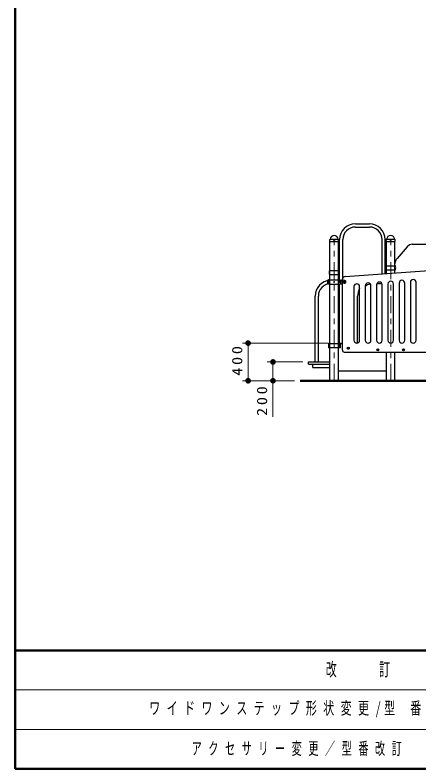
# Model space of a CAD drawing. Units: millimetres on the paper, scale 1:60. Extents: x -385 to 0, y -594 to 267.
# Drawn here: x -385 to -313.5, y -297 to -163.5 of the extents above; entities that cross this region are included whole.
import ezdxf

# ---------------------------------------------------------------- set-up
doc = ezdxf.new("R2010")
doc.units = ezdxf.units.MM
doc.linetypes.add('USER1', pattern=[4.5, 2.5, -2])
doc.linetypes.add('USER2', pattern=[6, 3, -1, 1, -1])
doc.layers.add('LY_1', color=7, linetype='Continuous', lineweight=25)
doc.styles.add('ＭＳ ゴシック', font='')
doc.styles.get('ＭＳ ゴシック').set_extended_font_data('MS Gothic')

# ---------------------------------------------------------------- blocks, each defined once
blk = doc.blocks.new('filled_dot')
at = {"color": 0, "linetype": 'Continuous', "lineweight": -2, "const_width": 1.25}
blk.add_lwpolyline([(-0.625, 0, 1), (0.625, 0, 1)], format="xyb", close=True, dxfattribs=at)

msp = doc.modelspace()

# ---------------------------------------------------------------- linework, layer by layer
at = {"layer": 'LY_1', "lineweight": 50}
for p, q in [((-385, -30), (-385, -297)), ((-334.536, -228.26), (-202.667, -228.26)), ((-385, -276), (0, -276)), ((-385, -297), (0, -297))]:
    msp.add_line(p, q, dxfattribs=at)
at = {"layer": 'LY_1'}
for p, q in [((-324.76, -200.477), (-322.26, -200.477)), ((-324.76, -201.044), (-322.26, -201.044)), ((-329.284, -203.602), (-329.277, -203.271)), ((-329.276, -203.61), (-329.284, -203.602)), ((-329.276, -203.61), (-327.744, -203.61)), ((-329.257, -203.223), (-329.238, -203.205)), ((-329.252, -228.26), (-329.252, -203.61)), ((-327.763, -203.223), (-327.781, -203.205)), ((-327.767, -228.26), (-327.767, -203.61)), ((-327.736, -203.602), (-327.744, -203.61)), ((-327.736, -203.602), (-327.743, -203.271)), ((-327.543, -210.403), (-327.543, -203.26)), ((-326.977, -210.019), (-326.977, -203.26)), ((-320.043, -209.317), (-320.043, -203.26)), ((-319.477, -209.276), (-319.477, -203.26)), ((-319.284, -203.602), (-319.277, -203.271)), ((-319.276, -203.61), (-319.284, -203.602)), ((-319.276, -203.61), (-317.744, -203.61)), ((-319.257, -203.223), (-319.238, -203.205)), ((-319.252, -209.26), (-319.252, -203.61)), ((-317.763, -203.223), (-317.781, -203.205)), ((-317.767, -209.155), (-317.767, -203.61)), ((-317.736, -203.602), (-317.744, -203.61)), ((-317.736, -203.602), (-317.743, -203.271)), ((-314.731, -204.094), (-312.289, -204.094)), ((-315.563, -204.538), (-317.363, -206.613)), ((-319.278, -207.885), (-317.741, -207.885)), ((-317.781, -209.156), (-317.781, -208.057)), ((-329.278, -208.719), (-327.741, -208.719)), ((-329.277, -209.469), (-327.741, -209.469)), ((-326.587, -209.784), (-310.861, -208.662)), ((-319.277, -208.635), (-317.741, -208.635)), ((-329.277, -210.385), (-329.54, -210.408)), ((-329.277, -210.385), (-327.743, -210.385)), ((-327.743, -210.385), (-327.218, -210.431)), ((-327.052, -222.844), (-327.052, -210.282)), ((-326.743, -210.722), (-326.677, -210.683)), ((-326.743, -210.722), (-326.743, -210.799)), ((-326.743, -210.799), (-326.677, -210.837)), ((-326.677, -210.683), (-326.61, -210.722)), ((-326.677, -210.837), (-326.61, -210.799)), ((-326.61, -210.722), (-326.61, -210.799)), ((-315.01, -210.818), (-315.01, -221.094)), ((-314.01, -221.094), (-314.01, -210.818)), ((-329.277, -211.135), (-329.54, -211.112)), ((-329.277, -211.135), (-327.743, -211.135)), ((-327.743, -211.135), (-327.218, -211.089)), ((-327.543, -221.594), (-327.543, -211.118)), ((-325.01, -211.585), (-325.01, -221.094)), ((-324.01, -221.094), (-324.01, -211.585)), ((-323.01, -211.431), (-323.01, -221.094)), ((-322.01, -221.094), (-322.01, -211.431)), ((-321.01, -211.279), (-321.01, -221.094)), ((-320.951, -211.044), (-320.043, -211.044)), ((-320.01, -221.094), (-320.01, -211.279)), ((-319.01, -211.125), (-319.01, -221.094)), ((-318.01, -221.094), (-318.01, -211.125)), ((-317.01, -210.971), (-317.01, -221.094)), ((-316.01, -221.094), (-316.01, -210.971)), ((-331.873, -224.927), (-331.873, -213.26)), ((-331.307, -224.927), (-331.307, -213.26)), ((-324.373, -221.594), (-324.373, -213.26)), ((-327.767, -221.594), (-327.052, -221.594)), ((-327.48, -221.694), (-329.54, -221.694)), ((-329.54, -221.694), (-329.54, -222.444)), ((-327.48, -222.444), (-329.54, -222.444)), ((-329.402, -221.694), (-329.402, -222.444)), ((-327.814, -221.694), (-327.814, -222.444)), ((-327.767, -221.632), (-327.052, -221.632)), ((-327.658, -221.694), (-327.658, -222.444)), ((-327.609, -221.694), (-327.609, -222.444)), ((-327.48, -221.694), (-327.48, -222.444)), ((-326.077, -222.472), (-326.01, -222.433)), ((-326.077, -222.472), (-326.077, -222.549)), ((-326.077, -222.549), (-326.01, -222.587)), ((-326.01, -222.433), (-325.943, -222.472)), ((-326.01, -222.587), (-325.943, -222.549)), ((-325.943, -222.472), (-325.943, -222.549)), ((-320.827, -222.722), (-320.76, -222.683)), ((-320.827, -222.722), (-320.827, -222.799)), ((-320.827, -222.799), (-320.76, -222.837)), ((-320.76, -222.683), (-320.693, -222.722)), ((-320.76, -222.837), (-320.693, -222.799)), ((-320.693, -222.722), (-320.693, -222.799)), ((-316.327, -222.722), (-316.26, -222.683)), ((-316.327, -222.722), (-316.327, -222.799)), ((-316.327, -222.799), (-316.26, -222.837)), ((-316.26, -222.683), (-316.193, -222.722)), ((-316.26, -222.837), (-316.193, -222.799)), ((-316.193, -222.722), (-316.193, -222.799)), ((-326.718, -223.177), (-310.302, -223.177)), ((-319.252, -228.26), (-319.252, -223.177)), ((-317.767, -228.26), (-317.767, -223.177)), ((-333.037, -225.344), (-333.037, -224.927)), ((-333.037, -224.927), (-329.252, -224.927)), ((-333.037, -225.344), (-329.252, -225.344)), ((-332.265, -225.927), (-332.265, -225.344)), ((-332.265, -225.927), (-329.252, -225.927)), ((-327.767, -226.51), (-319.252, -226.51))]:
    msp.add_line(p, q, dxfattribs=at)
at = {"layer": 'LY_1', "lineweight": 13}
for p, q in [((-329.254, -203.252), (-327.765, -203.252)), ((-329.224, -203.193), (-327.798, -203.193)), ((-319.254, -203.252), (-317.765, -203.252)), ((-319.224, -203.193), (-317.798, -203.193)), ((-329.314, -210.606), (-329.622, -210.606)), ((-329.622, -210.914), (-329.622, -210.606)), ((-329.314, -210.914), (-329.622, -210.914)), ((-327.706, -210.606), (-327.398, -210.606)), ((-327.706, -210.914), (-327.398, -210.914)), ((-327.398, -210.914), (-327.398, -210.606)), ((-329.51, -221.594), (-344.746, -221.594)), ((-343.746, -228.26), (-343.746, -221.594)), ((-334.037, -224.927), (-340.345, -224.927)), ((-339.345, -234.624), (-339.345, -224.927)), ((-335.536, -228.26), (-344.746, -228.26)), ((-335.536, -228.26), (-340.345, -228.26)), ((-385, -283), (-243.5, -283)), ((-385, -290), (-243.5, -290))]:
    msp.add_line(p, q, dxfattribs=at)
at = {"layer": 'LY_1', "linetype": 'USER1', "lineweight": 13}
for p, q in [((-329.252, -203.26), (-327.768, -203.26)), ((-319.252, -203.26), (-317.768, -203.26)), ((-329.26, -210.402), (-329.26, -211.119)), ((-327.76, -210.402), (-327.76, -211.119)), ((-327.218, -210.431), (-326.693, -210.47)), ((-327.218, -211.089), (-326.693, -211.051))]:
    msp.add_line(p, q, dxfattribs=at)
at = {"layer": 'LY_1', "linetype": 'USER2', "lineweight": 13}
for p, q in [((-328.51, -228.26), (-328.51, -203.26)), ((-318.51, -228.26), (-318.51, -203.26))]:
    msp.add_line(p, q, dxfattribs=at)
at = {"layer": 'LY_1'}
for points in [[(-314.731, -204.094), (-315.161, -204.207), (-315.563, -204.538)], [(-317.781, -208.057), (-317.774, -207.839), (-317.752, -207.625), (-317.717, -207.419), (-317.669, -207.223), (-317.608, -207.041), (-317.536, -206.878), (-317.454, -206.734), (-317.363, -206.613)]]:
    msp.add_lwpolyline(points, dxfattribs=at)
for centre, radius in [((-328.51, -203.477), 0.05), ((-318.51, -203.477), 0.05), ((-326.677, -210.76), 0.175), ((-326.01, -222.51), 0.175), ((-320.76, -222.76), 0.175), ((-316.26, -222.76), 0.175)]:
    msp.add_circle(centre, radius, dxfattribs=at)
at = {"layer": 'LY_1', "lineweight": 13}
for centre, radius in [((-329.468, -210.76), 0.154), ((-329.468, -210.76), 0.0833), ((-328.51, -210.76), 0.0833), ((-327.552, -210.76), 0.154), ((-327.552, -210.76), 0.0833), ((-326.677, -210.76), 0.0917), ((-326.01, -222.51), 0.0917), ((-320.76, -222.76), 0.0917), ((-316.26, -222.76), 0.0917)]:
    msp.add_circle(centre, radius, dxfattribs=at)
at = {"layer": 'LY_1', "linetype": 'USER1', "lineweight": 13}
for centre, radius in [((-326.677, -210.76), 0.125), ((-326.677, -210.76), 0.104), ((-326.01, -222.51), 0.104), ((-320.76, -222.76), 0.104), ((-316.26, -222.76), 0.104)]:
    msp.add_circle(centre, radius, dxfattribs=at)
at = {"layer": 'LY_1'}
for centre, radius, start, end in [((-324.76, -203.26), 2.783, 90, 180), ((-324.76, -203.26), 2.217, 90, 180), ((-322.26, -203.26), 2.783, 0, 90), ((-322.26, -203.26), 2.217, 0, 90), ((-328.51, -203.26), 0.72, 90, 173.3676), ((-328.51, -203.26), 0.72, 6.6324, 90), ((-318.51, -203.26), 0.72, 90, 173.3676), ((-318.51, -203.26), 0.72, 6.6324, 90), ((-329.207, -203.272), 0.07, 135, 178.99605), ((-329.271, -203.172), 0.0467, 315, 353.3676), ((-327.748, -203.172), 0.0467, 186.6324, 225), ((-327.813, -203.272), 0.07, 1.00395, 45), ((-319.207, -203.272), 0.07, 135, 178.99605), ((-319.271, -203.172), 0.0467, 315, 353.3676), ((-317.748, -203.172), 0.0467, 186.6324, 225), ((-317.813, -203.272), 0.07, 1.00395, 45), ((-318.467, -208.26), 0.935, 159.19706, 200.80294), ((-319.278, -207.952), 0.0667, 90, 159.19706), ((-317.741, -207.952), 0.0667, 20.80294, 90), ((-318.553, -208.26), 0.935, 339.19706, 20.80294), ((-328.467, -209.094), 0.935, 159.19706, 200.80294), ((-329.278, -208.785), 0.0667, 90, 159.19706), ((-329.278, -209.402), 0.0667, 200.80294, 270), ((-327.741, -208.785), 0.0667, 20.80294, 90), ((-327.741, -209.402), 0.0667, 270, 339.19706), ((-328.553, -209.094), 0.935, 339.19706, 20.80294), ((-319.278, -208.569), 0.0667, 200.80294, 270), ((-317.741, -208.569), 0.0667, 270, 339.19706), ((-329.09, -213.26), 2.783, 93.3444, 180), ((-328.885, -210.76), 0.833, 163.80375, 196.19625), ((-329.525, -210.574), 0.167, 95, 163.80375), ((-327.495, -210.574), 0.167, 16.19625, 85), ((-328.135, -210.76), 0.833, 343.80375, 16.19625), ((-326.552, -210.282), 0.5, 94.07912, 180), ((-320.51, -211.278), 0.5, 0, 180), ((-318.51, -211.125), 0.5, 0, 180), ((-316.51, -210.971), 0.5, 0, 180), ((-314.51, -210.818), 0.5, 0, 180), ((-329.09, -213.26), 2.217, 94.20073, 180), ((-329.525, -210.946), 0.167, 196.19625, 265), ((-327.495, -210.946), 0.167, 275, 343.80375), ((-324.51, -211.585), 0.5, 0, 180), ((-321.59, -213.26), 2.783, 150.39081, 180), ((-322.51, -211.431), 0.5, 0, 180), ((-321.59, -213.26), 2.217, 104.02422, 129.83244), ((-324.51, -221.094), 0.5, 180, 0), ((-322.51, -221.094), 0.5, 180, 0), ((-320.51, -221.094), 0.5, 180, 0), ((-318.51, -221.094), 0.5, 180, 0), ((-316.51, -221.094), 0.5, 180, 0), ((-314.51, -221.094), 0.5, 180, 0), ((-326.718, -222.844), 0.333, 180, 270)]:
    msp.add_arc(centre, radius, start, end, dxfattribs=at)
at = {"layer": 'LY_1', "lineweight": 13}
for centre, start, end in [((-331.448, -210.76), 355.87048, 4.12952), ((-325.572, -210.76), 175.87048, 184.12952)]:
    msp.add_arc(centre, 2.139, start, end, dxfattribs=at)
at = {"layer": 'LY_1', "linetype": 'USER1', "lineweight": 13}
for centre, radius, start, end in [((-327.743, -210.402), 0.0167, 88.01112, 180), ((-326.718, -210.76), 0.291, 275, 85), ((-327.743, -211.119), 0.0167, 180, 270)]:
    msp.add_arc(centre, radius, start, end, dxfattribs=at)

# ---------------------------------------------------------------- block references
at = {"layer": 'LY_1', "lineweight": 13, "xscale": 0.4, "yscale": 0.4}
for p, rotation in [((-343.746, -221.594), 270), ((-339.345, -224.927), 270), ((-343.746, -228.26), 90), ((-339.345, -228.26), 90)]:
    msp.add_blockref('filled_dot', p, dxfattribs=dict(at, rotation=rotation))

# ---------------------------------------------------------------- texts
at = {"layer": 'LY_1', "char_height": 1.833, "attachment_point": 8, "rotation": 90, "style": 'ＭＳ ゴシック'}
for s, insert in [('\\T1.33;\\W1.15;400', (-344.746, -224.506)), ('\\T1.33;\\W1.15;200', (-340.345, -231.624))]:
    msp.add_mtext(s, dxfattribs=dict(at, insert=insert))
at = {"layer": 'LY_1', "style": 'ＭＳ ゴシック'}
for s, insert, char_height, attachment_point in [('\\T1.64;\\W0.6;改\u3000\u3000訂\u3000\u3000事\u3000\u3000項', (-314.25, -279.5), 2.346, 5), ('\\T1.58;\\W0.65;ワイドワンステップ形状変更/型\\~番変更', (-361.25, -286.5), 2.199, 4), ('\\T1.64;\\W0.6;アクセサリー変更／型番改訂', (-353.75, -293.5), 2.199, 4)]:
    msp.add_mtext(s, dxfattribs=dict(at, insert=insert, char_height=char_height, attachment_point=attachment_point))

doc.saveas('drawing.dxf')
